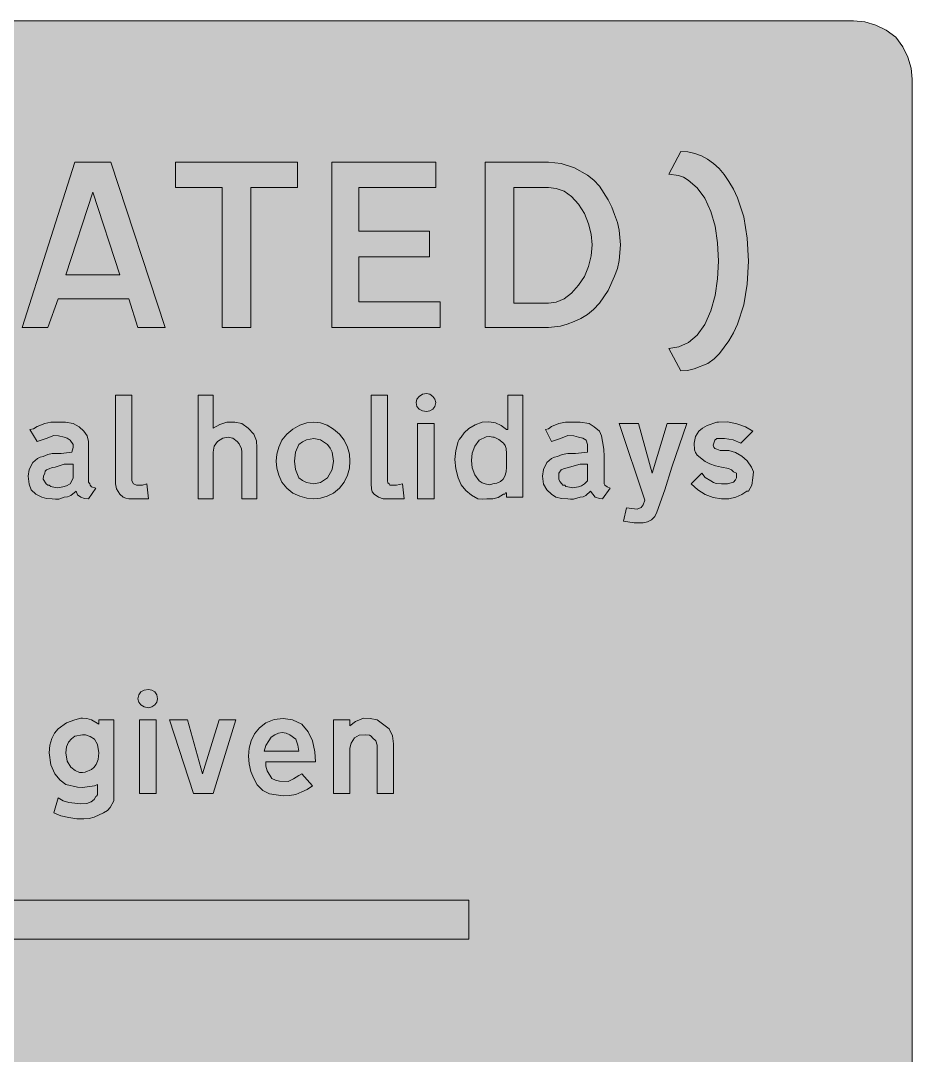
# Model space of a CAD drawing. Header units: metres. Extents: x 10 to 559, y 12 to 260.
# Drawn here: x 452.7 to 559.4, y 136 to 259.9 of the extents above; entities that cross this region are included whole.
import ezdxf

# ---------------------------------------------------------------- set-up
doc = ezdxf.new("R2010")
doc.units = ezdxf.units.M
doc.layers.add('FILL_FIREBRICK_C36B00', color=7, linetype='Continuous', true_color=0xc36b00)
doc.layers.add('FILL_WHITE_FFFFFF', color=7, linetype='Continuous', true_color=0xffffff)

msp = doc.modelspace()

# ---------------------------------------------------------------- hatches: boundary and pattern name
at = {"layer": 'FILL_FIREBRICK_C36B00', "true_color": 0xc36b00}
h = msp.add_hatch(color=7, dxfattribs=at)
h.dxf.hatch_style = 1
h.paths.add_polyline_path([(553.76, 259.79), (555.08, 259.4), (556.32, 258.78), (557.46, 257.94), (558.3, 256.8), (558.92, 255.55), (559.31, 254.24), (559.44, 252.9), (559.44, 19.08), (559.31, 17.73), (558.9, 16.38), (558.25, 15.14), (557.46, 14.04), (556.29, 13.12), (555.01, 12.51), (553.69, 12.17), (552.42, 12.06), (17.46, 12.06), (16.12, 12.17), (14.81, 12.51), (13.56, 13.12), (12.42, 14.04), (11.48, 15.18), (10.8, 16.42), (10.4, 17.74), (10.26, 19.08), (10.26, 252.9), (10.4, 254.25), (10.8, 255.6), (11.48, 256.77), (12.42, 257.94), (13.52, 258.88), (14.76, 259.56), (16.11, 259.87), (17.46, 259.92), (552.42, 259.92), (553.76, 259.79)])
at = {"layer": 'FILL_WHITE_FFFFFF', "true_color": 0xffffff}
h = msp.add_hatch(color=7, dxfattribs=at)
h.dxf.hatch_style = 1
h.paths.add_polyline_path([(536.12, 233.31), (535.82, 235.3), (535.31, 237.09), (534.6, 238.68), (533.68, 239.89), (532.62, 240.84), (532.05, 241.18), (531.45, 241.4), (530.28, 241.56), (531.72, 244.26), (532.58, 244.2), (533.4, 244.03), (534.19, 243.74), (534.94, 243.34), (535.64, 242.83), (536.3, 242.21), (536.92, 241.49), (537.48, 240.66), (538.05, 239.73), (538.53, 238.71), (539.26, 236.43), (539.68, 233.88), (539.82, 231.12), (539.68, 228.39), (539.26, 225.88), (538.53, 223.6), (538.05, 222.56), (537.48, 221.58), (536.36, 220.09), (535.71, 219.45), (534.96, 218.88), (533.34, 218.23), (532.53, 218.04), (531.72, 217.98), (530.28, 220.68), (531.49, 220.85), (532.64, 221.38), (533.7, 222.27), (534.6, 223.56), (535.31, 225.17), (535.82, 227), (536.12, 229), (536.22, 231.12), (536.12, 233.31)])
h = msp.add_hatch(color=7, dxfattribs=at)
h.dxf.hatch_style = 1
h.paths.add_polyline_path([(469.98, 223.2), (466.74, 223.2), (465.66, 226.62), (457.2, 226.62), (455.94, 223.2), (452.88, 223.2), (459.18, 243), (463.5, 243), (469.98, 223.2)])
h.paths.add_polyline_path([(458.1, 229.5), (464.58, 229.5), (461.34, 239.4), (458.1, 229.5)], flags=16)
h = msp.add_hatch(color=7, dxfattribs=at)
h.dxf.hatch_style = 1
h.paths.add_polyline_path([(485.82, 239.94), (480.24, 239.94), (480.24, 223.2), (476.82, 223.2), (476.82, 239.94), (471.24, 239.94), (471.24, 243), (485.82, 243), (485.82, 239.94)])
h = msp.add_hatch(color=7, dxfattribs=at)
h.dxf.hatch_style = 1
h.paths.add_polyline_path([(489.96, 243), (502.38, 243), (502.38, 239.94), (493.2, 239.94), (493.2, 234.72), (501.66, 234.72), (501.66, 231.66), (493.2, 231.66), (493.2, 226.26), (502.92, 226.26), (502.92, 223.2), (489.96, 223.2), (489.96, 243)])
h = msp.add_hatch(color=7, dxfattribs=at)
h.dxf.hatch_style = 1
h.paths.add_polyline_path([(519.01, 242.3), (520.56, 241.41), (521.3, 240.81), (522, 240.12), (523.03, 238.48), (523.47, 237.61), (523.8, 236.7), (524.14, 235.76), (524.36, 234.83), (524.52, 233.1), (524.36, 231.21), (524.14, 230.26), (523.8, 229.32), (523.03, 227.63), (522, 226.08), (521.29, 225.34), (520.54, 224.73), (519.75, 224.26), (518.94, 223.92), (518.13, 223.58), (517.34, 223.36), (515.88, 223.2), (508.32, 223.2), (508.32, 243), (515.88, 243), (517.42, 242.83), (519.01, 242.3)])
h.paths.add_polyline_path([(511.74, 226.08), (515.88, 226.08), (516.82, 226.21), (517.75, 226.62), (518.64, 227.29), (519.48, 228.24), (520.19, 229.28), (520.69, 230.47), (521, 231.76), (521.1, 233.1), (521, 234.34), (520.69, 235.6), (520.19, 236.82), (519.48, 237.96), (518.64, 238.88), (517.75, 239.49), (516.82, 239.83), (515.88, 239.94), (511.74, 239.94), (511.74, 226.08)], flags=16)
h = msp.add_hatch(color=7, dxfattribs=at)
h.dxf.hatch_style = 1
h.paths.add_polyline_path([(464.04, 215.1), (466.02, 215.1), (466.02, 204.84), (466.2, 204.48), (466.56, 204.3), (467.28, 204.3), (467.82, 204.48), (468, 202.68), (466.92, 202.68), (465.66, 202.68), (465.29, 202.74), (464.98, 202.88), (464.58, 203.22), (464.17, 203.85), (464.04, 204.48), (464.04, 215.1)])
h = msp.add_hatch(color=7, dxfattribs=at)
h.dxf.hatch_style = 1
h.paths.add_polyline_path([(479.14, 208.69), (478.98, 208.98), (478.87, 209.25), (478.62, 209.52), (478.08, 209.93), (477.54, 210.06), (476.91, 209.93), (476.28, 209.52), (475.87, 208.96), (475.74, 208.26), (475.74, 202.68), (473.94, 202.68), (473.94, 215.1), (475.74, 215.1), (475.74, 211.14), (476.55, 211.57), (477.36, 211.86), (478.33, 211.84), (479.16, 211.68), (479.95, 211.12), (480.6, 210.42), (480.91, 209.61), (480.96, 208.8), (480.96, 202.68), (479.16, 202.68), (479.16, 208.26), (479.14, 208.69)])
h = msp.add_hatch(color=7, dxfattribs=at)
h.dxf.hatch_style = 1
h.paths.add_polyline_path([(494.64, 215.1), (496.62, 215.1), (496.62, 204.84), (496.64, 204.59), (496.8, 204.48), (496.91, 204.32), (497.16, 204.3), (497.7, 204.3), (498.42, 204.48), (498.6, 202.68), (497.34, 202.68), (496.08, 202.68), (495.54, 202.88), (495, 203.22), (494.79, 203.52), (494.68, 203.85), (494.64, 204.48), (494.64, 215.1)])
h = msp.add_hatch(color=7, dxfattribs=at)
h.dxf.hatch_style = 1
h.paths.add_polyline_path([(502.29, 213.73), (502.04, 213.39), (501.7, 213.19), (501.3, 213.12), (500.8, 213.19), (500.4, 213.39), (500.14, 213.73), (500.04, 214.2), (500.14, 214.6), (500.4, 214.94), (500.8, 215.19), (501.3, 215.28), (501.7, 215.19), (502.04, 214.94), (502.29, 214.6), (502.38, 214.2), (502.29, 213.73)])
h = msp.add_hatch(color=7, dxfattribs=at)
h.dxf.hatch_style = 1
h.paths.add_polyline_path([(509.22, 202.68), (508.5, 202.68), (507.96, 202.61), (507.42, 202.68), (506.65, 203.12), (505.98, 203.67), (505.45, 204.35), (505.08, 205.2), (504.78, 206.28), (504.68, 207.36), (504.78, 208.44), (505.08, 209.52), (505.19, 209.79), (505.44, 210.06), (505.81, 210.59), (506.36, 211.1), (507.09, 211.53), (507.96, 211.86), (508.76, 211.9), (509.54, 211.75), (510.24, 211.43), (510.84, 210.96), (511.02, 210.96), (511.02, 215.1), (512.82, 215.1), (512.82, 202.86), (510.84, 202.86), (510.84, 203.4), (510.75, 203.38), (510.66, 203.22), (510.48, 203.22), (509.85, 202.82), (509.22, 202.68)])
h.paths.add_polyline_path([(510.14, 204.73), (510.46, 205.01), (510.66, 205.38), (510.82, 205.92), (510.84, 206.46), (510.84, 208.08), (510.8, 208.71), (510.69, 209.04), (510.48, 209.34), (509.94, 209.77), (509.4, 210.06), (509.22, 210.06), (508.81, 210.13), (508.41, 210.08), (507.6, 209.7), (507.06, 208.98), (506.76, 208.14), (506.66, 207.27), (506.76, 206.4), (507.06, 205.56), (507.6, 204.84), (507.96, 204.59), (508.32, 204.48), (508.84, 204.35), (509.22, 204.48), (509.72, 204.54), (510.14, 204.73)], flags=16)
h = msp.add_hatch(color=7, dxfattribs=at)
h.dxf.hatch_style = 1
h.paths.add_polyline_path([(454.68, 211.32), (455.58, 211.68), (456.3, 211.84), (457.02, 211.86), (458.08, 211.84), (459, 211.68), (459.7, 211.3), (460.26, 210.78), (460.66, 210.22), (460.8, 209.52), (460.8, 207.72), (460.8, 204.84), (460.82, 204.66), (460.98, 204.48), (461, 204.3), (461.16, 204.12), (461.7, 203.94), (460.8, 202.68), (460.35, 202.7), (459.9, 202.86), (459.49, 203.15), (459.36, 203.58), (458.71, 203.08), (458.32, 202.92), (457.92, 202.86), (457.27, 202.63), (456.88, 202.61), (456.48, 202.68), (455.78, 202.7), (455.22, 202.86), (454.52, 203.24), (453.96, 203.76), (453.71, 204.43), (453.6, 205.38), (453.73, 206.19), (454.14, 207), (454.7, 207.49), (455.03, 207.66), (455.4, 207.72), (455.94, 207.97), (456.48, 208.08), (457.56, 208.08), (458.82, 208.26), (459, 208.8), (459, 209.16), (458.64, 209.7), (458.28, 209.95), (457.92, 210.06), (457.22, 210.22), (456.66, 210.24), (455.76, 209.88), (454.68, 209.52), (453.78, 210.96), (454.23, 211.07), (454.68, 211.32)])
h.paths.add_polyline_path([(457.74, 204.12), (458.19, 204.23), (458.64, 204.48), (458.82, 204.84), (459, 205.2), (459, 206.82), (457.92, 206.82), (456.84, 206.46), (456.48, 206.44), (456.12, 206.28), (455.78, 206.14), (455.64, 205.98), (455.58, 205.74), (455.42, 205.38), (455.4, 205.02), (455.76, 204.48), (455.94, 204.32), (456.12, 204.3), (456.3, 204.14), (456.48, 204.12), (457.11, 203.98), (457.74, 204.12)], flags=16)
h = msp.add_hatch(color=7, dxfattribs=at)
h.dxf.hatch_style = 1
h.paths.add_polyline_path([(483.59, 208.87), (483.98, 209.69), (484.56, 210.42), (485.29, 211.02), (486.11, 211.48), (486.96, 211.76), (487.8, 211.86), (488.61, 211.76), (489.4, 211.48), (490.15, 211.02), (490.86, 210.42), (491.44, 209.69), (491.83, 208.87), (492.05, 208.02), (492.12, 207.18), (492.05, 206.34), (491.83, 205.49), (491.44, 204.67), (490.86, 203.94), (490.15, 203.36), (489.4, 202.97), (488.61, 202.75), (487.8, 202.68), (486.96, 202.75), (486.11, 202.97), (485.29, 203.36), (484.56, 203.94), (483.98, 204.67), (483.59, 205.49), (483.37, 206.34), (483.3, 207.18), (483.37, 208.02), (483.59, 208.87)])
h.paths.add_polyline_path([(486.43, 209.5), (486, 209.16), (485.59, 208.24), (485.46, 207.18), (485.59, 206.19), (486, 205.2), (486.43, 204.86), (486.9, 204.64), (487.8, 204.48), (488.61, 204.64), (489.42, 205.2), (489.98, 206.19), (490.14, 207.18), (489.98, 208.24), (489.76, 208.72), (489.42, 209.16), (488.61, 209.72), (487.8, 209.88), (486.9, 209.72), (486.43, 209.5)], flags=16)
h = msp.add_hatch(color=7, dxfattribs=at)
h.dxf.hatch_style = 1
h.paths.add_polyline_path([(516.24, 211.32), (517.14, 211.68), (517.93, 211.84), (518.58, 211.86), (519.66, 211.84), (520.74, 211.68), (521.37, 211.3), (522, 210.78), (522.25, 210.22), (522.36, 209.52), (522.52, 208.62), (522.54, 207.72), (522.54, 204.84), (522.54, 204.48), (522.65, 204.3), (522.9, 204.12), (523.26, 203.94), (522.36, 202.68), (521.98, 202.7), (521.46, 202.86), (520.92, 203.58), (520.36, 203.08), (520.03, 202.92), (519.66, 202.86), (518.87, 202.63), (518.52, 202.61), (518.22, 202.68), (517.43, 202.7), (516.78, 202.86), (516.24, 203.24), (515.7, 203.76), (515.29, 204.43), (515.16, 205.38), (515.29, 206.19), (515.7, 207), (516.26, 207.49), (516.59, 207.66), (516.96, 207.72), (517.52, 207.97), (518.22, 208.08), (519.12, 208.08), (520.56, 208.26), (520.56, 208.8), (520.56, 209.16), (520.38, 209.7), (520, 209.95), (519.48, 210.06), (518.92, 210.22), (518.22, 210.24), (517.32, 209.88), (516.24, 209.52), (515.52, 210.96), (515.88, 211.07), (516.24, 211.32)])
h.paths.add_polyline_path([(519.48, 204.12), (519.84, 204.23), (520.2, 204.48), (520.56, 204.84), (520.56, 205.2), (520.56, 206.82), (519.66, 206.82), (518.4, 206.46), (517.68, 206.28), (517.41, 206.14), (517.14, 205.74), (517.14, 205.02), (517.25, 204.75), (517.5, 204.48), (517.61, 204.32), (517.86, 204.3), (517.97, 204.14), (518.22, 204.12), (518.78, 203.98), (519.48, 204.12)], flags=16)
h = msp.add_hatch(color=7, dxfattribs=at)
h.dxf.hatch_style = 1
h.paths.add_polyline_path([(536.42, 208.46), (536.94, 208.44), (537.12, 208.44), (537.48, 208.44), (538.28, 208.21), (539.03, 207.79), (539.68, 207.2), (540.18, 206.46), (540.41, 205.9), (540.36, 205.2), (540.23, 204.32), (539.82, 203.58), (539.64, 203.58), (539.04, 203.19), (538.31, 202.86), (537.49, 202.67), (536.58, 202.68), (535.61, 202.81), (534.65, 203.17), (533.75, 203.74), (532.98, 204.48), (534.24, 205.74), (534.64, 205.22), (535.32, 204.84), (535.62, 204.63), (535.95, 204.52), (536.58, 204.48), (537.3, 204.48), (538.02, 204.66), (538.27, 204.93), (538.38, 205.2), (538.38, 205.74), (538.02, 205.92), (537.8, 206.16), (537.43, 206.32), (536.58, 206.46), (535.86, 206.64), (535.22, 206.84), (534.65, 207.13), (533.7, 207.9), (533.49, 208.2), (533.38, 208.55), (533.34, 209.34), (533.48, 210.13), (533.88, 210.78), (534.34, 211.15), (534.89, 211.45), (536.04, 211.86), (536.22, 211.86), (537.32, 211.87), (538.42, 211.66), (539.46, 211.28), (540.36, 210.78), (538.92, 209.34), (538, 209.74), (536.94, 209.88), (536.04, 209.88), (535.79, 209.68), (535.68, 209.34), (535.61, 209.08), (535.66, 208.84), (535.81, 208.68), (536.04, 208.62), (536.42, 208.46)])
h = msp.add_hatch(color=7, dxfattribs=at)
h.dxf.hatch_style = 1
h.paths.add_polyline_path([(502.2, 211.68), (502.2, 202.68), (500.22, 202.68), (500.22, 211.68), (502.2, 211.68)])
h = msp.add_hatch(color=7, dxfattribs=at)
h.dxf.hatch_style = 1
h.paths.add_polyline_path([(527.4, 202.5), (524.34, 211.68), (526.68, 211.68), (528.3, 205.74), (530.1, 211.68), (532.44, 211.68), (530.64, 206.46), (529.81, 203.76), (528.84, 201.06), (528.61, 200.56), (528.23, 200.16), (527.75, 199.9), (527.22, 199.8), (526.14, 199.8), (524.88, 199.98), (525.24, 201.6), (526.5, 201.42), (526.99, 201.62), (527.22, 201.96), (527.4, 202.5)])
h = msp.add_hatch(color=7, dxfattribs=at)
h.dxf.hatch_style = 1
h.paths.add_polyline_path([(468.99, 178.34), (468.74, 178), (468.4, 177.75), (468, 177.66), (467.5, 177.75), (467.1, 178), (466.84, 178.34), (466.74, 178.74), (466.84, 179.21), (467.1, 179.55), (467.5, 179.75), (468, 179.82), (468.4, 179.75), (468.74, 179.55), (468.99, 179.21), (469.08, 178.74), (468.99, 178.34)])
h = msp.add_hatch(color=7, dxfattribs=at)
h.dxf.hatch_style = 1
h.paths.add_polyline_path([(463.86, 176.22), (463.86, 166.5), (463.43, 165.71), (463.08, 165.36), (462.6, 165.06), (461.5, 164.56), (460.9, 164.4), (460.26, 164.34), (459.43, 164.36), (458.46, 164.52), (457.49, 164.72), (456.66, 165.06), (457.2, 166.86), (457.8, 166.52), (458.48, 166.3), (459.9, 166.14), (460.61, 166.2), (461.14, 166.39), (461.49, 166.67), (461.7, 167.04), (461.79, 167.06), (461.88, 167.22), (461.88, 167.58), (461.88, 168.48), (461.52, 168.3), (460.08, 168.12), (459.49, 168.16), (458.1, 168.48), (457.41, 168.99), (456.77, 169.76), (456.3, 170.83), (456.12, 172.26), (456.2, 173.19), (456.42, 173.97), (456.76, 174.6), (457.18, 175.12), (458.17, 175.83), (459.18, 176.22), (459.9, 176.4), (460.08, 176.4), (460.62, 176.38), (461.16, 176.22), (462.06, 175.68), (462.06, 176.22), (463.86, 176.22)])
h.paths.add_polyline_path([(458.78, 173.93), (458.44, 173.52), (458.19, 172.97), (458.1, 172.26), (458.28, 171.24), (458.71, 170.55), (459.24, 170.13), (459.72, 169.92), (460.08, 169.92), (460.42, 169.96), (461.16, 170.28), (461.45, 170.49), (461.74, 170.86), (461.97, 171.44), (462.06, 172.26), (461.91, 173.26), (461.52, 173.88), (461, 174.23), (460.44, 174.42), (460.08, 174.42), (459.18, 174.24), (458.78, 173.93)], flags=16)
h = msp.add_hatch(color=7, dxfattribs=at)
h.dxf.hatch_style = 1
h.paths.add_polyline_path([(468.9, 176.22), (468.9, 167.4), (466.92, 167.4), (466.92, 176.22), (468.9, 176.22)])
h = msp.add_hatch(color=7, dxfattribs=at)
h.dxf.hatch_style = 1
h.paths.add_polyline_path([(478.44, 176.22), (475.74, 167.4), (473.4, 167.4), (470.52, 176.22), (472.68, 176.22), (474.48, 169.74), (476.46, 176.22), (478.44, 176.22)])
h = msp.add_hatch(color=7, dxfattribs=at)
h.dxf.hatch_style = 1
h.paths.add_polyline_path([(481.68, 167.76), (481, 168.41), (480.6, 169.2), (480.26, 170.04), (480.06, 170.93), (479.99, 171.86), (480.06, 172.8), (480.29, 173.71), (480.71, 174.53), (481.3, 175.26), (482.04, 175.86), (483.04, 176.26), (484.13, 176.38), (485.25, 176.19), (486.36, 175.68), (487.12, 174.76), (487.62, 173.7), (487.93, 172.37), (487.98, 171.18), (482.04, 171.18), (482.06, 170.64), (482.22, 170.1), (482.76, 169.2), (483.2, 168.99), (483.68, 168.88), (484.74, 168.84), (485.37, 169.13), (486, 169.56), (486.36, 169.74), (487.62, 168.3), (486.99, 167.87), (486.36, 167.58), (485.65, 167.27), (484.9, 167.13), (484.11, 167.12), (483.3, 167.22), (482.49, 167.35), (481.68, 167.76)])
h.paths.add_polyline_path([(485.89, 173.16), (485.64, 173.88), (484.92, 174.42), (484.49, 174.62), (484.02, 174.69), (483.55, 174.62), (483.12, 174.42), (482.69, 174.13), (482.4, 173.7), (482.06, 173.14), (481.86, 172.44), (486, 172.44), (485.89, 173.16)], flags=16)
h = msp.add_hatch(color=7, dxfattribs=at)
h.dxf.hatch_style = 1
h.paths.add_polyline_path([(493.22, 174.37), (492.66, 174.06), (492.26, 173.43), (492.12, 172.8), (492.12, 167.4), (490.14, 167.4), (490.14, 176.22), (492.12, 176.22), (492.12, 175.5), (492.8, 176.02), (493.74, 176.4), (494.55, 176.38), (495.36, 176.22), (496.8, 175.14), (497.21, 174.31), (497.34, 173.34), (497.34, 167.4), (495.36, 167.4), (495.36, 173.16), (495.23, 173.68), (494.82, 174.06), (494.65, 174.27), (494.44, 174.37), (493.92, 174.42), (493.22, 174.37)])
h = msp.add_hatch(color=7, dxfattribs=at)
h.dxf.hatch_style = 1
h.paths.add_polyline_path([(506.34, 154.62), (506.34, 149.94), (72.9, 149.94), (77.58, 145.26), (70.56, 145.26), (63.36, 152.28), (70.56, 159.3), (77.58, 159.3), (72.9, 154.62), (506.34, 154.62)])

# ---------------------------------------------------------------- linework, layer by layer
at = {"layer": 'FILL_FIREBRICK_C36B00', "lineweight": 0, "true_color": 0xc36b00}
msp.add_lwpolyline([(17.46, 259.92), (552.42, 259.92), (553.76, 259.79), (555.08, 259.4), (556.32, 258.78), (557.46, 257.94), (558.3, 256.8), (558.92, 255.55), (559.31, 254.24), (559.44, 252.9), (559.44, 19.08), (559.31, 17.73), (558.9, 16.38), (558.25, 15.14), (557.46, 14.04), (556.29, 13.12), (555.01, 12.51), (553.69, 12.17), (552.42, 12.06), (17.46, 12.06)], dxfattribs=at)
at = {"layer": 'FILL_WHITE_FFFFFF', "lineweight": 0, "true_color": 0xffffff}
for points in [[(536.12, 233.31), (535.82, 235.3), (535.31, 237.09), (534.6, 238.68), (533.68, 239.89), (532.62, 240.84), (532.05, 241.18), (531.45, 241.4), (530.28, 241.56), (531.72, 244.26), (532.58, 244.2), (533.4, 244.03), (534.19, 243.74), (534.94, 243.34), (535.64, 242.83), (536.3, 242.21), (536.92, 241.49), (537.48, 240.66), (538.05, 239.73), (538.53, 238.71), (539.26, 236.43), (539.68, 233.88), (539.82, 231.12), (539.68, 228.39), (539.26, 225.88), (538.53, 223.6), (538.05, 222.56), (537.48, 221.58), (536.36, 220.09), (535.71, 219.45), (534.96, 218.88), (533.34, 218.23), (532.53, 218.04), (531.72, 217.98), (530.28, 220.68), (531.49, 220.85), (532.64, 221.38), (533.7, 222.27), (534.6, 223.56), (535.31, 225.17), (535.82, 227), (536.12, 229), (536.22, 231.12)], [(469.98, 223.2), (466.74, 223.2), (465.66, 226.62), (457.2, 226.62), (455.94, 223.2), (452.88, 223.2), (459.18, 243), (463.5, 243)], [(485.82, 239.94), (480.24, 239.94), (480.24, 223.2), (476.82, 223.2), (476.82, 239.94), (471.24, 239.94), (471.24, 243), (485.82, 243)], [(489.96, 243), (502.38, 243), (502.38, 239.94), (493.2, 239.94), (493.2, 234.72), (501.66, 234.72), (501.66, 231.66), (493.2, 231.66), (493.2, 226.26), (502.92, 226.26), (502.92, 223.2), (489.96, 223.2)], [(519.01, 242.3), (520.56, 241.41), (521.3, 240.81), (522, 240.12), (523.03, 238.48), (523.47, 237.61), (523.8, 236.7), (524.14, 235.76), (524.36, 234.83), (524.52, 233.1), (524.36, 231.21), (524.14, 230.26), (523.8, 229.32), (523.03, 227.63), (522, 226.08), (521.29, 225.34), (520.54, 224.73), (519.75, 224.26), (518.94, 223.92), (518.13, 223.58), (517.34, 223.36), (515.88, 223.2), (508.32, 223.2), (508.32, 243), (515.88, 243), (517.42, 242.83)], [(458.1, 229.5), (464.58, 229.5), (461.34, 239.4)], [(511.74, 226.08), (515.88, 226.08), (516.82, 226.21), (517.75, 226.62), (518.64, 227.29), (519.48, 228.24), (520.19, 229.28), (520.69, 230.47), (521, 231.76), (521.1, 233.1), (521, 234.34), (520.69, 235.6), (520.19, 236.82), (519.48, 237.96), (518.64, 238.88), (517.75, 239.49), (516.82, 239.83), (515.88, 239.94), (511.74, 239.94)], [(464.04, 215.1), (466.02, 215.1), (466.02, 204.84), (466.2, 204.48), (466.56, 204.3), (467.28, 204.3), (467.82, 204.48), (468, 202.68), (466.92, 202.68), (465.66, 202.68), (465.29, 202.74), (464.98, 202.88), (464.58, 203.22), (464.17, 203.85), (464.04, 204.48)], [(479.14, 208.69), (478.98, 208.98), (478.87, 209.25), (478.62, 209.52), (478.08, 209.93), (477.54, 210.06), (476.91, 209.93), (476.28, 209.52), (475.87, 208.96), (475.74, 208.26), (475.74, 202.68), (473.94, 202.68), (473.94, 215.1), (475.74, 215.1), (475.74, 211.14), (476.55, 211.57), (477.36, 211.86), (478.33, 211.84), (479.16, 211.68), (479.95, 211.12), (480.6, 210.42), (480.91, 209.61), (480.96, 208.8), (480.96, 202.68), (479.16, 202.68), (479.16, 208.26)], [(494.64, 215.1), (496.62, 215.1), (496.62, 204.84), (496.64, 204.59), (496.8, 204.48), (496.91, 204.32), (497.16, 204.3), (497.7, 204.3), (498.42, 204.48), (498.6, 202.68), (497.34, 202.68), (496.08, 202.68), (495.54, 202.88), (495, 203.22), (494.79, 203.52), (494.68, 203.85), (494.64, 204.48)], [(502.29, 213.73), (502.04, 213.39), (501.7, 213.19), (501.3, 213.12), (500.8, 213.19), (500.4, 213.39), (500.14, 213.73), (500.04, 214.2), (500.14, 214.6), (500.4, 214.94), (500.8, 215.19), (501.3, 215.28), (501.7, 215.19), (502.04, 214.94), (502.29, 214.6), (502.38, 214.2)], [(509.22, 202.68), (508.5, 202.68), (507.96, 202.61), (507.42, 202.68), (506.65, 203.12), (505.98, 203.67), (505.45, 204.35), (505.08, 205.2), (504.78, 206.28), (504.68, 207.36), (504.78, 208.44), (505.08, 209.52), (505.19, 209.79), (505.44, 210.06), (505.81, 210.59), (506.36, 211.1), (507.09, 211.53), (507.96, 211.86), (508.76, 211.9), (509.54, 211.75), (510.24, 211.43), (510.84, 210.96), (511.02, 210.96), (511.02, 215.1), (512.82, 215.1), (512.82, 202.86), (510.84, 202.86), (510.84, 203.4), (510.75, 203.38), (510.66, 203.22), (510.48, 203.22), (509.85, 202.82)], [(454.68, 211.32), (455.58, 211.68), (456.3, 211.84), (457.02, 211.86), (458.08, 211.84), (459, 211.68), (459.7, 211.3), (460.26, 210.78), (460.66, 210.22), (460.8, 209.52), (460.8, 207.72), (460.8, 204.84), (460.82, 204.66), (460.98, 204.48), (461, 204.3), (461.16, 204.12), (461.7, 203.94), (460.8, 202.68), (460.35, 202.7), (459.9, 202.86), (459.49, 203.15), (459.36, 203.58), (458.71, 203.08), (458.32, 202.92), (457.92, 202.86), (457.27, 202.63), (456.88, 202.61), (456.48, 202.68), (455.78, 202.7), (455.22, 202.86), (454.52, 203.24), (453.96, 203.76), (453.71, 204.43), (453.6, 205.38), (453.73, 206.19), (454.14, 207), (454.7, 207.49), (455.03, 207.66), (455.4, 207.72), (455.94, 207.97), (456.48, 208.08), (457.56, 208.08), (458.82, 208.26), (459, 208.8), (459, 209.16), (458.64, 209.7), (458.28, 209.95), (457.92, 210.06), (457.22, 210.22), (456.66, 210.24), (455.76, 209.88), (454.68, 209.52), (453.78, 210.96), (454.23, 211.07)], [(483.59, 208.87), (483.98, 209.69), (484.56, 210.42), (485.29, 211.02), (486.11, 211.48), (486.96, 211.76), (487.8, 211.86), (488.61, 211.76), (489.4, 211.48), (490.15, 211.02), (490.86, 210.42), (491.44, 209.69), (491.83, 208.87), (492.05, 208.02), (492.12, 207.18), (492.05, 206.34), (491.83, 205.49), (491.44, 204.67), (490.86, 203.94), (490.15, 203.36), (489.4, 202.97), (488.61, 202.75), (487.8, 202.68), (486.96, 202.75), (486.11, 202.97), (485.29, 203.36), (484.56, 203.94), (483.98, 204.67), (483.59, 205.49), (483.37, 206.34), (483.3, 207.18), (483.37, 208.02)], [(516.24, 211.32), (517.14, 211.68), (517.93, 211.84), (518.58, 211.86), (519.66, 211.84), (520.74, 211.68), (521.37, 211.3), (522, 210.78), (522.25, 210.22), (522.36, 209.52), (522.52, 208.62), (522.54, 207.72), (522.54, 204.84), (522.54, 204.48), (522.65, 204.3), (522.9, 204.12), (523.26, 203.94), (522.36, 202.68), (521.98, 202.7), (521.46, 202.86), (520.92, 203.58), (520.36, 203.08), (520.03, 202.92), (519.66, 202.86), (518.87, 202.63), (518.52, 202.61), (518.22, 202.68), (517.43, 202.7), (516.78, 202.86), (516.24, 203.24), (515.7, 203.76), (515.29, 204.43), (515.16, 205.38), (515.29, 206.19), (515.7, 207), (516.26, 207.49), (516.59, 207.66), (516.96, 207.72), (517.52, 207.97), (518.22, 208.08), (519.12, 208.08), (520.56, 208.26), (520.56, 208.8), (520.56, 209.16), (520.38, 209.7), (520, 209.95), (519.48, 210.06), (518.92, 210.22), (518.22, 210.24), (517.32, 209.88), (516.24, 209.52), (515.52, 210.96), (515.88, 211.07)], [(536.42, 208.46), (536.94, 208.44), (537.12, 208.44), (537.48, 208.44), (538.28, 208.21), (539.03, 207.79), (539.68, 207.2), (540.18, 206.46), (540.41, 205.9), (540.36, 205.2), (540.23, 204.32), (539.82, 203.58), (539.64, 203.58), (539.04, 203.19), (538.31, 202.86), (537.49, 202.67), (536.58, 202.68), (535.61, 202.81), (534.65, 203.17), (533.75, 203.74), (532.98, 204.48), (534.24, 205.74), (534.64, 205.22), (535.32, 204.84), (535.62, 204.63), (535.95, 204.52), (536.58, 204.48), (537.3, 204.48), (538.02, 204.66), (538.27, 204.93), (538.38, 205.2), (538.38, 205.74), (538.02, 205.92), (537.8, 206.16), (537.43, 206.32), (536.58, 206.46), (535.86, 206.64), (535.22, 206.84), (534.65, 207.13), (533.7, 207.9), (533.49, 208.2), (533.38, 208.55), (533.34, 209.34), (533.48, 210.13), (533.88, 210.78), (534.34, 211.15), (534.89, 211.45), (536.04, 211.86), (536.22, 211.86), (537.32, 211.87), (538.42, 211.66), (539.46, 211.28), (540.36, 210.78), (538.92, 209.34), (538, 209.74), (536.94, 209.88), (536.04, 209.88), (535.79, 209.68), (535.68, 209.34), (535.61, 209.08), (535.66, 208.84), (535.81, 208.68), (536.04, 208.62)], [(502.2, 211.68), (502.2, 202.68), (500.22, 202.68), (500.22, 211.68)], [(527.4, 202.5), (524.34, 211.68), (526.68, 211.68), (528.3, 205.74), (530.1, 211.68), (532.44, 211.68), (530.64, 206.46), (529.81, 203.76), (528.84, 201.06), (528.61, 200.56), (528.23, 200.16), (527.75, 199.9), (527.22, 199.8), (526.14, 199.8), (524.88, 199.98), (525.24, 201.6), (526.5, 201.42), (526.99, 201.62), (527.22, 201.96)], [(486.43, 209.5), (486, 209.16), (485.59, 208.24), (485.46, 207.18), (485.59, 206.19), (486, 205.2), (486.43, 204.86), (486.9, 204.64), (487.8, 204.48), (488.61, 204.64), (489.42, 205.2), (489.98, 206.19), (490.14, 207.18), (489.98, 208.24), (489.76, 208.72), (489.42, 209.16), (488.61, 209.72), (487.8, 209.88), (486.9, 209.72)], [(510.14, 204.73), (510.46, 205.01), (510.66, 205.38), (510.82, 205.92), (510.84, 206.46), (510.84, 208.08), (510.8, 208.71), (510.69, 209.04), (510.48, 209.34), (509.94, 209.77), (509.4, 210.06), (509.22, 210.06), (508.81, 210.13), (508.41, 210.08), (507.6, 209.7), (507.06, 208.98), (506.76, 208.14), (506.66, 207.27), (506.76, 206.4), (507.06, 205.56), (507.6, 204.84), (507.96, 204.59), (508.32, 204.48), (508.84, 204.35), (509.22, 204.48), (509.72, 204.54)], [(457.74, 204.12), (458.19, 204.23), (458.64, 204.48), (458.82, 204.84), (459, 205.2), (459, 206.82), (457.92, 206.82), (456.84, 206.46), (456.48, 206.44), (456.12, 206.28), (455.78, 206.14), (455.64, 205.98), (455.58, 205.74), (455.42, 205.38), (455.4, 205.02), (455.76, 204.48), (455.94, 204.32), (456.12, 204.3), (456.3, 204.14), (456.48, 204.12), (457.11, 203.98)], [(519.48, 204.12), (519.84, 204.23), (520.2, 204.48), (520.56, 204.84), (520.56, 205.2), (520.56, 206.82), (519.66, 206.82), (518.4, 206.46), (517.68, 206.28), (517.41, 206.14), (517.14, 205.74), (517.14, 205.02), (517.25, 204.75), (517.5, 204.48), (517.61, 204.32), (517.86, 204.3), (517.97, 204.14), (518.22, 204.12), (518.78, 203.98)], [(468.99, 178.34), (468.74, 178), (468.4, 177.75), (468, 177.66), (467.5, 177.75), (467.1, 178), (466.84, 178.34), (466.74, 178.74), (466.84, 179.21), (467.1, 179.55), (467.5, 179.75), (468, 179.82), (468.4, 179.75), (468.74, 179.55), (468.99, 179.21), (469.08, 178.74)], [(463.86, 176.22), (463.86, 166.5), (463.43, 165.71), (463.08, 165.36), (462.6, 165.06), (461.5, 164.56), (460.9, 164.4), (460.26, 164.34), (459.43, 164.36), (458.46, 164.52), (457.49, 164.72), (456.66, 165.06), (457.2, 166.86), (457.8, 166.52), (458.48, 166.3), (459.9, 166.14), (460.61, 166.2), (461.14, 166.39), (461.49, 166.67), (461.7, 167.04), (461.79, 167.06), (461.88, 167.22), (461.88, 167.58), (461.88, 168.48), (461.52, 168.3), (460.08, 168.12), (459.49, 168.16), (458.1, 168.48), (457.41, 168.99), (456.77, 169.76), (456.3, 170.83), (456.12, 172.26), (456.2, 173.19), (456.42, 173.97), (456.76, 174.6), (457.18, 175.12), (458.17, 175.83), (459.18, 176.22), (459.9, 176.4), (460.08, 176.4), (460.62, 176.38), (461.16, 176.22), (462.06, 175.68), (462.06, 176.22)], [(468.9, 176.22), (468.9, 167.4), (466.92, 167.4), (466.92, 176.22)], [(478.44, 176.22), (475.74, 167.4), (473.4, 167.4), (470.52, 176.22), (472.68, 176.22), (474.48, 169.74), (476.46, 176.22)], [(481.68, 167.76), (481, 168.41), (480.6, 169.2), (480.26, 170.04), (480.06, 170.93), (479.99, 171.86), (480.06, 172.8), (480.29, 173.71), (480.71, 174.53), (481.3, 175.26), (482.04, 175.86), (483.04, 176.26), (484.13, 176.38), (485.25, 176.19), (486.36, 175.68), (487.12, 174.76), (487.62, 173.7), (487.93, 172.37), (487.98, 171.18), (482.04, 171.18), (482.06, 170.64), (482.22, 170.1), (482.76, 169.2), (483.2, 168.99), (483.68, 168.88), (484.74, 168.84), (485.37, 169.13), (486, 169.56), (486.36, 169.74), (487.62, 168.3), (486.99, 167.87), (486.36, 167.58), (485.65, 167.27), (484.9, 167.13), (484.11, 167.12), (483.3, 167.22), (482.49, 167.35)], [(493.22, 174.37), (492.66, 174.06), (492.26, 173.43), (492.12, 172.8), (492.12, 167.4), (490.14, 167.4), (490.14, 176.22), (492.12, 176.22), (492.12, 175.5), (492.8, 176.02), (493.74, 176.4), (494.55, 176.38), (495.36, 176.22), (496.8, 175.14), (497.21, 174.31), (497.34, 173.34), (497.34, 167.4), (495.36, 167.4), (495.36, 173.16), (495.23, 173.68), (494.82, 174.06), (494.65, 174.27), (494.44, 174.37), (493.92, 174.42)], [(485.89, 173.16), (485.64, 173.88), (484.92, 174.42), (484.49, 174.62), (484.02, 174.69), (483.55, 174.62), (483.12, 174.42), (482.69, 174.13), (482.4, 173.7), (482.06, 173.14), (481.86, 172.44), (486, 172.44)], [(458.78, 173.93), (458.44, 173.52), (458.19, 172.97), (458.1, 172.26), (458.28, 171.24), (458.71, 170.55), (459.24, 170.13), (459.72, 169.92), (460.08, 169.92), (460.42, 169.96), (461.16, 170.28), (461.45, 170.49), (461.74, 170.86), (461.97, 171.44), (462.06, 172.26), (461.91, 173.26), (461.52, 173.88), (461, 174.23), (460.44, 174.42), (460.08, 174.42), (459.18, 174.24)], [(506.34, 154.62), (506.34, 149.94), (72.9, 149.94), (77.58, 145.26), (70.56, 145.26), (63.36, 152.28), (70.56, 159.3), (77.58, 159.3), (72.9, 154.62)]]:
    msp.add_lwpolyline(points, close=True, dxfattribs=at)

doc.saveas('drawing.dxf')
